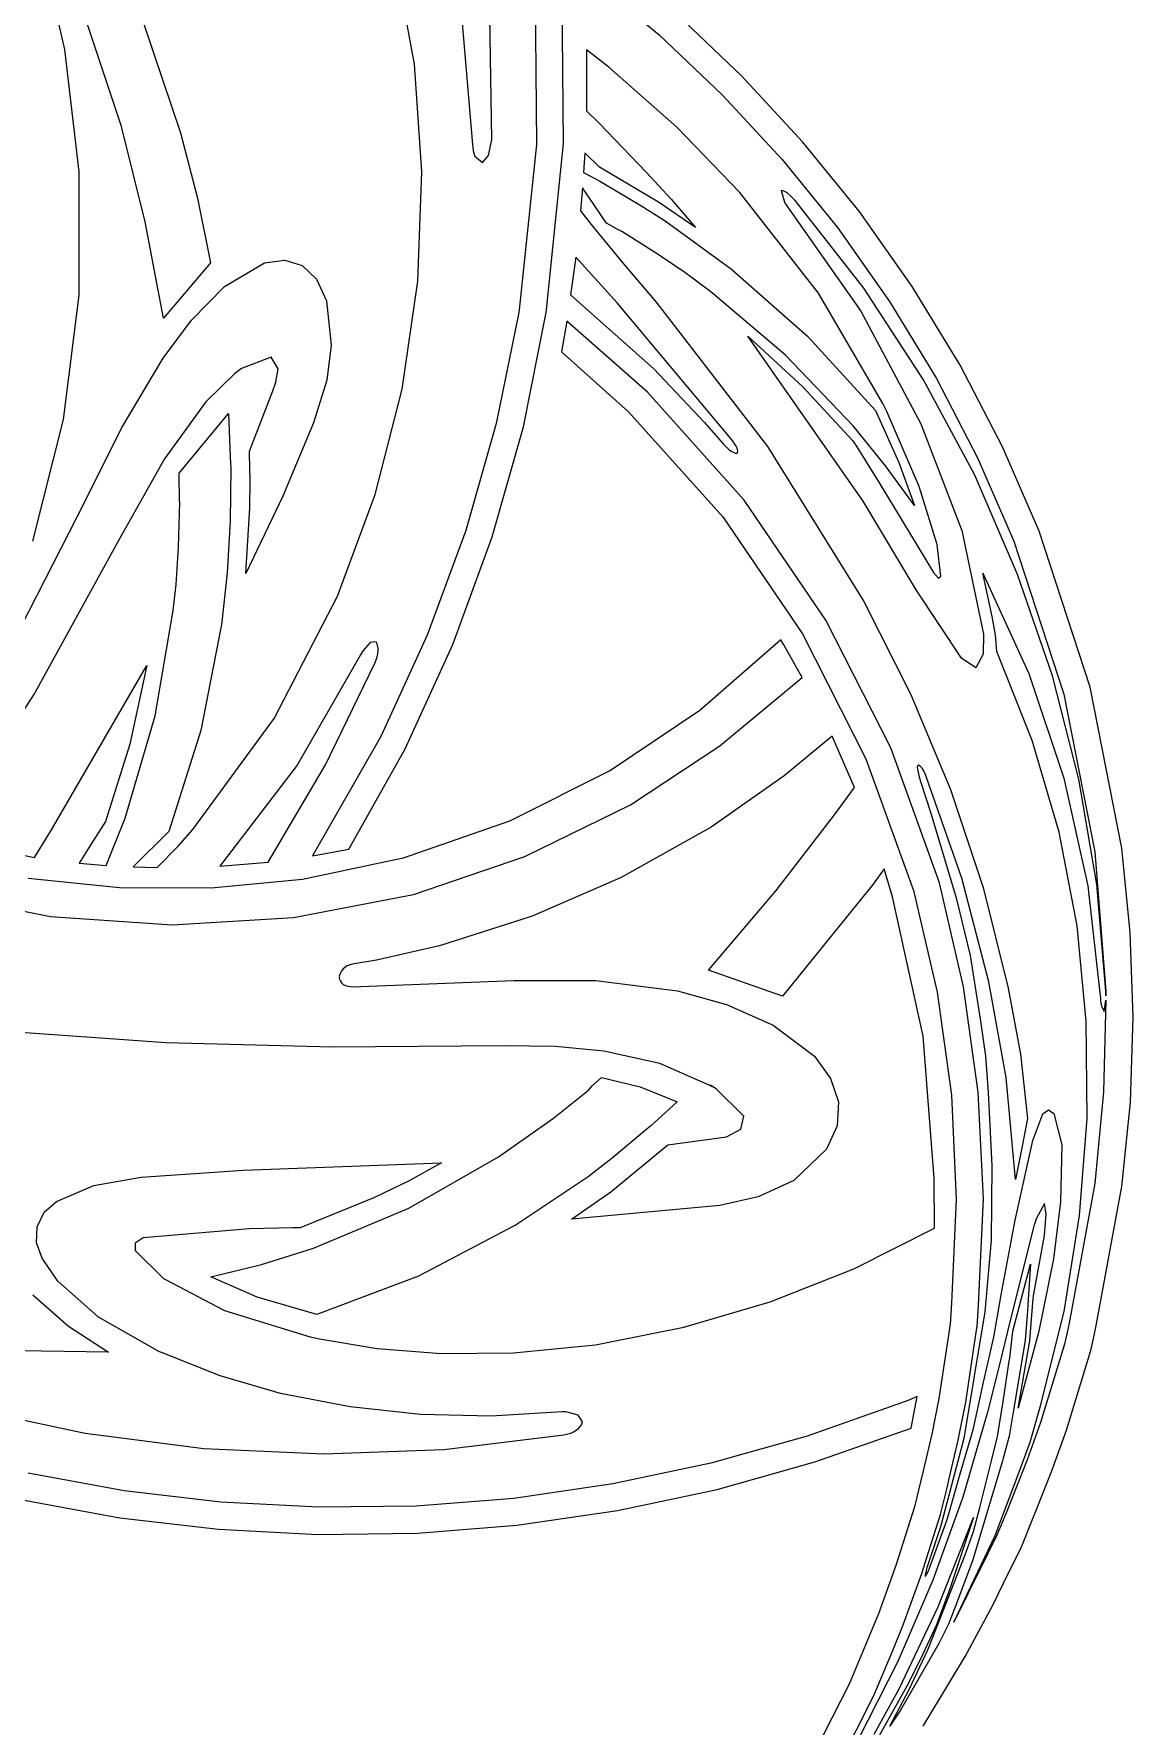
# Model space of a CAD drawing. Extents: x 0 to 238, y 0 to 238.
# Drawn here: x 127.91 to 158.21, y 82.84 to 129.48 of the extents above; entities that cross this region are included whole.
import ezdxf

# ---------------------------------------------------------------- set-up
doc = ezdxf.new("R2010")
doc.units = 0

msp = doc.modelspace()

# ---------------------------------------------------------------- linework, layer by layer
at = {"layer": 'Layer 1'}
for p, q in [((130.323868, 126.93069), (128.570218, 132.19758)), ((130.189287, 131.987533), (131.958, 126.759)), ((138.403603, 128.646325), (137.861001, 131.568921)), ((128.265983, 131.213946), (128.755274, 129.054926)), ((142.512767, 126.461615), (142.466, 131.068)), ((141.720646, 131.015888), (141.763583, 126.434235)), ((143.286767, 131.00111), (145.143785, 129.45394)), ((139.709242, 129.888743), (140.004, 126.438)), ((140.530542, 126.568799), (140.481645, 129.970318)), ((147.426321, 128.316356), (145.639718, 130.0126)), ((145.143785, 129.45394), (146.894805, 127.791429)), ((128.755274, 129.054926), (129.154676, 125.682046)), ((143.14505, 129.046463), (143.138816, 127.360383)), ((143.761, 128.566), (143.14505, 129.046463)), ((138.605359, 125.680641), (138.403603, 128.646325)), ((145.635598, 126.913736), (143.761, 128.566)), ((149.099283, 126.507934), (147.426321, 128.316356)), ((143.138816, 127.360383), (143.492669, 127.019845)), ((146.894805, 127.791429), (148.534473, 126.019002)), ((130.984181, 124.304877), (130.323868, 126.93069)), ((143.492669, 127.019845), (144.799359, 125.663485)), ((147.366884, 125.111865), (145.635598, 126.913736)), ((131.958, 126.759), (132.419015, 124.95199)), ((140.004, 126.438), (140.012529, 126.35941)), ((140.446702, 126.132642), (140.525055, 126.526263)), ((140.525055, 126.526263), (140.530542, 126.568799)), ((141.763583, 126.434235), (141.286306, 121.877308)), ((142.043183, 121.87899), (142.512767, 126.461615)), ((150.65314, 124.59287), (149.099283, 126.507934)), ((140.012529, 126.35941), (140.022999, 126.262969)), ((140.022999, 126.262969), (140.065984, 126.111275)), ((140.065984, 126.111275), (140.273279, 125.934697)), ((140.273279, 125.934697), (140.446702, 126.132642)), ((143.095221, 126.20733), (143.06226, 125.658549)), ((143.497593, 125.813334), (143.095221, 126.20733)), ((148.534473, 126.019002), (150.057437, 124.14208)), ((129.154676, 125.682046), (129.148127, 122.285606)), ((138.490821, 122.671453), (138.605359, 125.680641)), ((143.06226, 125.658549), (143.525468, 125.412657)), ((145.128373, 124.845177), (143.497593, 125.813334)), ((144.799359, 125.663485), (145.478738, 124.927058)), ((143.036354, 125.235385), (142.981002, 124.606967)), ((143.695737, 124.262938), (143.036354, 125.235385)), ((143.525468, 125.412657), (143.525668, 125.412457)), ((143.525668, 125.412457), (143.62251, 125.361194)), ((143.62251, 125.361194), (143.624404, 125.360096)), ((143.624404, 125.360096), (144.644124, 124.755859)), ((149.533543, 122.334801), (147.366884, 125.111865)), ((148.561705, 125.153484), (148.509643, 125.163906)), ((148.509643, 125.163906), (148.612818, 124.816288)), ((148.651065, 125.109203), (148.561705, 125.153484)), ((148.678889, 125.090952), (148.651065, 125.109203)), ((148.76127, 125.023134), (148.678889, 125.090952)), ((148.81328, 124.97556), (148.76127, 125.023134)), ((132.419015, 124.95199), (132.776658, 123.17196)), ((142.981002, 124.606967), (143.274665, 124.226137)), ((144.644124, 124.755859), (145.30791, 124.331346)), ((146.145253, 124.143505), (145.128373, 124.845177)), ((145.478738, 124.927058), (146.145253, 124.143505)), ((148.612818, 124.816288), (148.631818, 124.789161)), ((148.631818, 124.789161), (148.683679, 124.715157)), ((148.683679, 124.715157), (150.707654, 121.841289)), ((148.889763, 124.894029), (148.81328, 124.97556)), ((148.932, 124.849), (148.889763, 124.894029)), ((150.785282, 122.473095), (148.932, 124.849)), ((152.119329, 122.520073), (150.65314, 124.59287)), ((131.489848, 121.64495), (130.984181, 124.304877)), ((143.274665, 124.226137), (144.112771, 123.199087)), ((143.989849, 124.096684), (143.695737, 124.262938)), ((144.115963, 124.037542), (143.989849, 124.096684)), ((145.30791, 124.331346), (147.13746, 122.996226)), ((150.057437, 124.14208), (151.494346, 122.110757)), ((145.118223, 123.402195), (144.115963, 124.037542)), ((132.776658, 123.17196), (131.489848, 121.64495)), ((133.170397, 122.524477), (134.267807, 123.173938)), ((134.267807, 123.173938), (134.82725, 123.247705)), ((134.82725, 123.247705), (135.311095, 123.095895)), ((142.845252, 123.3255), (142.705575, 122.28623)), ((143.990792, 122.07375), (142.845252, 123.3255)), ((144.112771, 123.199087), (145.058985, 122.085817)), ((145.853953, 122.908767), (145.118223, 123.402195)), ((135.311095, 123.095895), (135.700926, 122.720397)), ((135.700926, 122.720397), (135.978327, 122.123098)), ((138.061963, 119.690781), (138.490821, 122.671453)), ((146.565, 122.373), (145.853953, 122.908767)), ((147.13746, 122.996226), (147.144092, 122.990889)), ((147.144092, 122.990889), (147.147682, 122.988047)), ((147.147682, 122.988047), (149.232445, 121.152437)), ((129.148127, 122.285606), (128.717793, 118.856872)), ((132.25495, 121.593056), (133.170397, 122.524477)), ((142.705575, 122.28623), (144.998135, 120.24904)), ((148.628534, 120.630479), (146.565, 122.373)), ((151.311864, 119.294395), (149.533543, 122.334801)), ((152.426695, 119.94617), (150.785282, 122.473095)), ((153.438303, 120.354115), (152.119329, 122.520073)), ((135.978327, 122.123098), (136.104988, 120.900618)), ((141.26955, 121.756932), (140.658077, 118.744775)), ((141.286306, 121.877308), (141.26955, 121.756932)), ((141.404975, 118.654397), (142.025979, 121.753477)), ((142.025979, 121.753477), (142.043234, 121.878891)), ((142.043234, 121.878891), (142.043183, 121.87899)), ((147.156272, 118.28794), (143.990792, 122.07375)), ((145.058985, 122.085817), (148.135002, 118.110981)), ((150.707654, 121.841289), (152.360829, 118.739257)), ((151.494346, 122.110757), (152.786979, 119.98813)), ((131.475437, 120.545227), (132.25495, 121.593056)), ((142.599121, 121.562659), (142.451801, 120.720466)), ((142.59922, 121.56306), (142.599121, 121.562659)), ((144.82317, 119.6049), (142.59922, 121.56306)), ((136.104988, 120.900618), (135.988049, 119.93979)), ((150.765974, 116.603281), (147.588984, 121.151251)), ((147.588984, 121.151251), (149.094603, 119.766041)), ((149.232445, 121.152437), (151.106382, 119.102057)), ((130.324775, 118.615118), (131.475437, 120.545227)), ((134.453362, 120.576828), (133.6352, 120.258033)), ((134.645448, 120.246863), (134.453362, 120.576828)), ((142.451801, 120.720466), (142.451702, 120.719868)), ((142.451702, 120.719868), (144.301352, 119.070278)), ((150.492527, 118.675977), (148.628534, 120.630479)), ((154.60566, 118.102818), (153.438303, 120.354115)), ((133.444709, 120.115415), (132.654654, 119.344031)), ((133.453537, 120.124141), (133.444709, 120.115415)), ((133.6352, 120.258033), (133.453537, 120.124141)), ((134.496197, 119.646173), (134.583215, 119.880296)), ((134.583215, 119.880296), (134.645448, 120.246863)), ((135.988049, 119.93979), (135.622329, 118.76339)), ((144.998135, 120.24904), (146.399, 118.774)), ((153.844382, 117.319843), (152.426695, 119.94617)), ((152.786979, 119.98813), (153.931021, 117.781863)), ((133.853369, 117.985223), (134.496197, 119.646173)), ((137.314689, 116.791597), (138.061963, 119.690781)), ((147.489991, 116.630057), (144.82317, 119.6049)), ((149.094603, 119.766041), (150.486424, 118.266531)), ((132.654654, 119.344031), (131.515929, 117.774685)), ((131.913823, 117.378768), (133.276473, 119.020318)), ((133.276473, 119.020318), (133.325298, 117.837438)), ((144.301352, 119.070278), (146.902182, 116.16894)), ((151.106382, 119.102057), (151.751155, 117.665547)), ((151.422269, 119.07543), (151.311864, 119.294395)), ((152.309442, 117.00731), (151.422269, 119.07543)), ((128.717793, 118.856872), (127.878077, 115.504816)), ((129.330377, 116.600047), (130.324775, 118.615118)), ((135.622329, 118.76339), (134.775248, 116.73737)), ((140.658077, 118.744775), (139.819017, 115.792596)), ((140.547597, 115.617112), (141.404975, 118.654397)), ((146.399, 118.774), (146.904993, 118.188107)), ((146.399, 118.774), (146.399, 118.774)), ((151.386632, 117.574227), (150.492527, 118.675977)), ((152.360829, 118.739257), (153.472049, 115.839427)), ((146.904993, 118.188107), (147.019039, 118.070971)), ((147.019039, 118.070971), (147.057636, 118.039057)), ((147.057636, 118.039057), (147.128248, 117.983256)), ((147.184195, 118.246951), (147.156272, 118.28794)), ((147.23147, 118.177784), (147.184195, 118.246951)), ((147.26543, 118.117794), (147.23147, 118.177784)), ((147.292506, 118.060399), (147.26543, 118.117794)), ((147.306917, 118.013175), (147.292506, 118.060399)), ((147.312304, 117.973381), (147.306917, 118.013175)), ((148.135002, 118.110981), (150.782755, 113.838907)), ((150.486424, 118.266531), (150.596428, 118.097085)), ((150.596428, 118.097085), (151.225744, 117.081555)), ((155.617, 115.774), (154.60566, 118.102818)), ((131.515929, 117.774685), (130.239249, 115.502915)), ((133.325298, 117.837438), (133.326195, 117.799789)), ((133.326195, 117.799789), (133.336866, 117.523827)), ((133.855861, 117.909227), (133.853369, 117.985223)), ((133.875112, 117.161339), (133.855861, 117.909227)), ((147.128248, 117.983256), (147.166943, 117.960368)), ((147.166943, 117.960368), (147.2205, 117.93334)), ((147.2205, 117.93334), (147.251765, 117.926708)), ((147.251765, 117.926708), (147.278096, 117.921122)), ((147.278096, 117.921122), (147.285524, 117.928153)), ((147.285524, 117.928153), (147.298241, 117.928751)), ((147.298241, 117.928751), (147.303476, 117.945506)), ((147.303476, 117.945506), (147.312304, 117.973381)), ((152.184047, 116.481467), (151.386632, 117.574227)), ((151.751155, 117.665547), (152.184047, 116.481467)), ((153.931021, 117.781863), (154.922157, 115.49962)), ((131.931276, 116.594755), (131.913823, 117.378768)), ((133.336866, 117.523827), (133.326046, 116.056807)), ((133.861148, 116.41693), (133.875112, 117.161339)), ((151.225744, 117.081555), (152.704784, 114.640145)), ((155.024735, 114.57864), (153.844382, 117.319843)), ((134.775248, 116.73737), (133.757378, 114.61017)), ((136.281383, 113.981621), (137.314689, 116.791597)), ((149.739, 113.328), (147.489991, 116.630057)), ((152.799131, 115.43392), (152.309442, 117.00731)), ((127.113967, 112.269047), (129.330377, 116.600047)), ((131.899611, 115.336325), (131.932823, 116.581095)), ((131.931078, 116.593061), (131.931276, 116.594755)), ((131.932823, 116.581095), (131.931078, 116.593061)), ((133.757378, 114.61017), (133.861148, 116.41693)), ((146.902182, 116.16894), (149.095512, 112.948478)), ((152.224164, 114.160893), (150.765974, 116.603281)), ((133.326046, 116.056807), (133.240724, 114.631477)), ((139.819017, 115.792596), (138.756563, 112.91326)), ((153.472049, 115.839427), (153.488254, 115.793348)), ((153.488254, 115.793348), (154.081202, 112.940188)), ((157.018826, 111.477122), (155.617, 115.774)), ((155.617, 115.774), (155.617, 115.774)), ((130.239249, 115.502915), (127.935569, 111.322865)), ((131.836929, 114.310075), (131.899611, 115.336325)), ((139.458223, 112.65511), (140.547597, 115.617112)), ((152.807062, 115.400409), (152.799131, 115.43392)), ((152.905148, 114.535226), (152.807062, 115.400409)), ((154.922157, 115.49962), (156.296447, 111.286534)), ((131.755697, 113.589655), (131.836929, 114.310075)), ((133.240724, 114.631477), (133.080303, 113.191437)), ((152.704784, 114.640145), (152.843806, 114.48291)), ((152.843806, 114.48291), (152.905148, 114.535226)), ((154.326518, 113.426925), (154.060829, 114.622175)), ((154.060829, 114.622175), (155.330868, 111.85144)), ((155.987742, 111.791376), (155.024735, 114.57864)), ((134.537383, 110.61291), (136.281383, 113.981621)), ((150.782755, 113.838907), (152.075495, 111.292485)), ((153.476914, 112.281451), (152.224164, 114.160893)), ((131.255112, 110.692018), (131.755697, 113.589655)), ((154.418805, 112.919385), (154.326518, 113.426925)), ((133.074518, 113.155683), (132.514508, 110.28505)), ((133.080303, 113.191437), (133.074518, 113.155683)), ((138.756563, 112.91326), (137.47491, 110.119632)), ((149.095512, 112.948478), (150.84375, 109.504417)), ((151.52865, 109.802777), (149.739, 113.328)), ((154.081202, 112.940188), (154.071324, 112.384075)), ((154.452765, 112.457472), (154.418805, 112.919385)), ((136.969456, 112.457033), (136.918043, 112.372908)), ((136.987357, 112.488049), (136.969456, 112.457033)), ((137.180073, 112.712206), (136.987357, 112.488049)), ((137.345, 112.731), (137.180073, 112.712206)), ((137.378569, 112.668327), (137.345, 112.731)), ((137.345, 112.731), (137.345, 112.731)), ((137.402055, 112.550691), (137.378569, 112.668327)), ((137.390035, 112.393659), (137.40365, 112.512743)), ((137.40365, 112.512743), (137.402055, 112.550691)), ((138.141229, 109.781877), (139.458223, 112.65511)), ((148.495, 112.784), (146.267146, 110.831023)), ((148.579782, 112.644633), (148.495, 112.784)), ((148.495, 112.784), (148.495, 112.784)), ((149.08637, 111.747037), (148.579782, 112.644633)), ((155.427981, 110.007803), (154.452765, 112.457472)), ((128.399084, 107.543589), (131.030084, 112.078099)), ((131.030084, 112.078099), (130.555836, 109.902207)), ((136.918043, 112.372908), (135.170077, 109.332544)), ((135.950799, 109.340711), (137.313093, 112.138344)), ((137.313093, 112.138344), (137.335781, 112.201175)), ((137.335781, 112.201175), (137.375476, 112.317764)), ((137.375476, 112.317764), (137.390035, 112.393659)), ((153.872365, 112.011667), (153.476914, 112.281451)), ((154.071324, 112.384075), (153.872365, 112.011667)), ((146.81922, 109.860005), (149.08637, 111.747037)), ((155.330868, 111.85144), (156.298175, 108.970005)), ((156.715545, 108.938859), (155.987742, 111.791376)), ((157.8933, 107.042759), (157.018826, 111.477122)), ((127.935569, 111.322865), (125.386099, 107.395485)), ((152.075495, 111.292485), (153.173233, 108.660413)), ((156.296447, 111.286534), (157.153577, 106.93865)), ((130.425157, 107.871015), (131.255112, 110.692018)), ((132.295503, 107.552891), (134.537383, 110.61291)), ((146.267146, 110.831023), (143.80795, 109.17881)), ((132.514508, 110.28505), (131.630238, 107.497183)), ((137.47491, 110.119632), (135.59654, 106.829042)), ((149.908751, 110.12421), (148.592671, 109.03358)), ((150.525, 108.71), (149.908751, 110.12421)), ((130.555836, 109.902207), (129.885204, 107.778609)), ((136.593769, 107.013847), (138.141229, 109.781877)), ((144.35718, 108.235437), (146.81922, 109.860005)), ((152.867005, 106.082716), (151.52865, 109.802777)), ((156.165855, 107.48261), (155.427981, 110.007803)), ((135.170077, 109.332544), (133.041823, 106.545118)), ((134.373413, 106.658464), (135.950799, 109.340711)), ((143.80795, 109.17881), (141.02455, 107.788625)), ((150.84375, 109.504417), (152.151, 105.87)), ((152.265287, 109.29925), (152.259753, 109.27332)), ((152.259753, 109.27332), (152.264441, 109.217767)), ((152.264441, 109.217767), (152.270274, 109.175234)), ((152.270573, 109.322988), (152.265287, 109.29925)), ((152.270274, 109.175234), (152.288226, 109.088814)), ((152.277705, 109.323138), (152.270573, 109.322988)), ((152.281656, 109.330667), (152.277705, 109.323138)), ((152.298561, 109.323736), (152.281656, 109.330667)), ((152.324441, 109.313164), (152.298561, 109.323736)), ((152.355508, 109.283443), (152.324441, 109.313164)), ((152.389318, 109.243997), (152.355508, 109.283443)), ((152.426467, 109.188681), (152.389318, 109.243997)), ((152.458641, 109.124005), (152.426467, 109.188681)), ((148.592671, 109.03358), (146.580461, 107.61867)), ((149.973836, 107.963073), (150.525, 108.71)), ((150.525, 108.71), (150.525, 108.71)), ((152.288226, 109.088814), (152.297952, 109.038748)), ((152.297952, 109.038748), (152.343629, 108.877678)), ((152.343629, 108.877678), (152.635396, 108.004317)), ((152.491096, 109.045265), (152.458641, 109.124005)), ((152.51294, 108.992255), (152.491096, 109.045265)), ((153.483798, 106.20983), (152.51294, 108.992255)), ((156.298175, 108.970005), (156.955891, 106.002555)), ((157.205002, 106.035932), (156.715545, 108.938859)), ((141.44468, 106.810465), (144.35718, 108.235437)), ((153.173233, 108.660413), (154.071794, 105.953861)), ((129.885204, 107.778609), (129.435509, 107.065369)), ((129.904054, 106.566655), (130.425157, 107.871015)), ((141.02455, 107.788625), (138.08782, 106.76123)), ((148.372499, 105.878275), (149.973836, 107.963073)), ((152.635396, 108.004317), (153.330227, 105.669267)), ((125.432623, 107.299693), (127.928143, 106.785219)), ((127.928143, 106.785219), (128.399084, 107.543589)), ((131.630238, 107.497183), (130.65375, 106.525493)), ((131.89004, 107.091828), (132.295503, 107.552891)), ((146.580461, 107.61867), (144.099551, 106.23049)), ((156.662237, 104.899072), (156.165855, 107.48261)), ((129.435509, 107.065369), (129.161392, 106.629438)), ((131.315679, 106.507792), (131.89004, 107.091828)), ((135.59654, 106.829042), (136.593769, 107.013847)), ((138.3749, 105.766597), (141.44468, 106.810465)), ((157.153577, 106.93865), (157.452975, 103.09744)), ((158.128656, 104.714703), (157.8933, 107.042759)), ((129.161392, 106.629438), (129.904054, 106.566655)), ((130.65375, 106.525493), (131.315679, 106.507792)), ((133.041823, 106.545118), (134.373413, 106.658464)), ((138.08782, 106.76123), (135.31904, 106.178789)), ((151.342135, 106.466888), (151.039096, 106.048607)), ((151.579551, 105.695104), (151.342135, 106.466888)), ((130.272169, 105.943038), (127.759691, 106.206044)), ((132.798357, 105.933607), (130.272169, 105.943038)), ((135.31904, 106.178789), (132.798357, 105.933607)), ((144.099551, 106.23049), (141.642923, 105.162416)), ((146.503636, 103.677653), (148.372499, 105.878275)), ((151.039096, 106.048607), (148.543426, 102.962367)), ((153.536161, 103.218765), (152.867005, 106.082716)), ((154.23288, 103.359685), (153.483798, 106.20983)), ((154.071794, 105.953861), (154.767, 103.184)), ((156.955891, 106.002555), (157.297159, 102.973775)), ((157.452975, 103.09744), (157.205002, 106.035932)), ((125.0739, 105.82469), (128.37494, 105.15746)), ((135.068158, 105.128227), (138.3749, 105.766597)), ((152.418418, 101.859545), (151.579551, 105.695104)), ((152.151, 105.87), (152.803706, 103.071966)), ((153.330227, 105.669267), (153.718787, 104.079377)), ((128.37494, 105.15746), (131.720598, 104.925243)), ((131.720598, 104.925243), (135.068158, 105.128227)), ((141.642923, 105.162416), (139.089471, 104.35267)), ((156.912975, 102.274372), (156.662237, 104.899072)), ((158.207884, 102.378729), (158.128656, 104.714703)), ((139.089471, 104.35267), (137.353671, 103.953241)), ((153.718787, 104.079377), (154.003476, 102.271817)), ((136.343277, 103.55859), (136.329067, 103.516257)), ((136.360382, 103.608854), (136.343277, 103.55859)), ((136.402021, 103.672035), (136.360382, 103.608854)), ((136.434982, 103.712776), (136.402021, 103.672035)), ((136.506689, 103.766382), (136.434982, 103.712776)), ((136.547281, 103.793461), (136.506689, 103.766382)), ((136.685313, 103.840592), (136.547281, 103.793461)), ((137.353671, 103.953241), (136.685313, 103.840592)), ((148.543426, 102.962367), (146.503636, 103.677653)), ((136.332256, 103.492073), (136.328023, 103.466792)), ((136.328023, 103.466792), (136.340237, 103.432333)), ((136.329067, 103.516257), (136.332256, 103.492073)), ((136.340237, 103.432333), (136.360275, 103.374787)), ((136.360275, 103.374787), (136.395482, 103.327213)), ((136.395482, 103.327213), (136.440313, 103.286175)), ((136.440313, 103.286175), (136.498208, 103.255007)), ((136.498208, 103.255007), (136.561189, 103.233118)), ((136.561189, 103.233118), (136.636635, 103.223392)), ((136.636635, 103.223392), (136.681167, 103.217658)), ((136.681167, 103.217658), (141.138677, 103.389796)), ((141.138677, 103.389796), (143.402609, 103.389961)), ((143.402609, 103.389961), (145.648587, 103.105409)), ((145.648587, 103.105409), (147.000486, 102.728922)), ((153.940796, 100.311788), (153.536161, 103.218765)), ((154.704417, 100.719955), (154.23288, 103.359685)), ((154.767, 103.184), (155.105443, 101.36293)), ((157.453528, 103.05901), (157.453127, 103.093317)), ((157.453127, 103.093317), (157.457, 102.969)), ((147.000486, 102.728922), (148.283927, 102.161337)), ((152.803706, 103.071966), (153.197982, 100.231992)), ((157.297159, 102.973775), (157.303992, 102.905706)), ((157.303992, 102.905706), (157.312459, 102.821432)), ((157.312459, 102.821432), (157.3338, 102.690283)), ((157.3338, 102.690283), (157.406656, 102.541182)), ((157.456222, 102.853695), (157.389984, 100.321316)), ((157.406656, 102.541182), (157.456222, 102.853695)), ((157.45657, 102.9693), (157.453528, 103.05901)), ((157.457, 102.969), (157.45657, 102.9693)), ((148.283927, 102.161337), (149.424277, 101.303283)), ((154.003476, 102.271817), (154.138762, 101.311241)), ((156.936624, 99.589731), (156.912975, 102.274372)), ((158.13098, 100.042678), (158.207884, 102.378729)), ((131.553433, 101.673343), (126.213891, 102.053372)), ((152.728721, 97.945604), (152.418418, 101.859545)), ((136.139978, 101.555644), (131.553433, 101.673343)), ((140.871273, 101.590164), (136.139978, 101.555644)), ((142.287933, 101.56977), (140.871273, 101.590164)), ((143.624703, 101.444463), (142.287933, 101.56977)), ((145.16473, 101.10671), (143.624703, 101.444463)), ((149.424277, 101.303283), (149.870806, 100.696193)), ((154.138762, 101.311241), (154.212117, 100.319448)), ((155.105443, 101.36293), (155.296084, 99.59287)), ((146.609163, 100.474748), (145.16473, 101.10671)), ((142.235639, 99.601388), (143.198659, 100.369929)), ((143.198659, 100.369929), (143.298001, 100.488014)), ((143.298001, 100.488014), (143.559801, 100.722137)), ((143.559801, 100.722137), (144.626289, 100.460875)), ((144.626289, 100.460875), (145.643121, 100.046498)), ((146.712386, 100.410272), (146.546684, 100.511026)), ((146.546684, 100.511026), (146.609163, 100.474748)), ((147.477637, 99.650906), (146.712386, 100.410272)), ((149.870806, 100.696193), (150.085295, 100.049403)), ((154.07921, 97.38005), (153.940796, 100.311788)), ((154.212117, 100.319448), (154.312848, 98.286188)), ((154.963325, 97.910175), (154.704417, 100.719955)), ((157.389984, 100.321316), (157.156, 97.7989)), ((145.643121, 100.046498), (144.90511, 99.382774)), ((150.085295, 100.049403), (150.051879, 99.38913)), ((153.197982, 100.231992), (153.332175, 97.367922)), ((155.719024, 99.717755), (155.875446, 99.832495)), ((155.875446, 99.832495), (156.019539, 99.725484)), ((157.89794, 97.714389), (158.13098, 100.042678)), ((140.719399, 98.536738), (142.235639, 99.601388)), ((144.904563, 99.382624), (144.81899, 99.304534)), ((144.90511, 99.382774), (144.904563, 99.382624)), ((147.399247, 99.292066), (147.477637, 99.650906)), ((150.051879, 99.38913), (149.754691, 98.741593)), ((155.296084, 99.59287), (155.150672, 98.82732)), ((155.442365, 98.984517), (155.719024, 99.717755)), ((156.019539, 99.725484), (156.241476, 98.86838)), ((156.733501, 96.917482), (156.936624, 99.589731)), ((144.817147, 99.303187), (143.853427, 98.492758)), ((144.81899, 99.304534), (144.817147, 99.303187)), ((145.380751, 98.859573), (146.998221, 99.086067)), ((146.998221, 99.086067), (147.018716, 99.089507)), ((147.018716, 99.089507), (147.399247, 99.292066)), ((154.956717, 96.785757), (155.442365, 98.984517)), ((138.247384, 97.121284), (140.719399, 98.536738)), ((143.853427, 98.492758), (143.189805, 97.978533)), ((143.811851, 97.573273), (145.380751, 98.859573)), ((149.754691, 98.741593), (148.859141, 97.883291)), ((155.150672, 98.82732), (154.963325, 97.910175)), ((156.241476, 98.86838), (156.209421, 97.290006)), ((129.562055, 97.739446), (130.869755, 97.973972)), ((130.869755, 97.973972), (133.687065, 98.161269)), ((133.687065, 98.161269), (139.149285, 98.371107)), ((139.149285, 98.371107), (138.257873, 97.875037)), ((143.189805, 97.978533), (141.175845, 96.644853)), ((154.312848, 98.286188), (154.293118, 96.240182)), ((128.537055, 97.30172), (129.562055, 97.739446)), ((138.257873, 97.875037), (137.304228, 97.416565)), ((142.728201, 96.811361), (143.811851, 97.573273)), ((148.859141, 97.883291), (147.87311, 97.431821)), ((152.731315, 96.569084), (152.728721, 97.945604)), ((157.15573, 97.79893), (156.445882, 93.94764)), ((157.156, 97.7989), (157.15573, 97.79893)), ((157.174577, 93.783599), (157.89794, 97.714389)), ((128.199662, 97.008556), (128.537055, 97.30172)), ((137.304228, 97.416565), (135.256258, 96.580852)), ((135.620399, 96.019778), (138.247384, 97.121284)), ((146.815511, 97.191892), (142.728201, 96.811361)), ((147.87311, 97.431821), (146.815511, 97.191892)), ((153.332175, 97.367922), (153.20463, 94.4976)), ((153.949705, 94.441816), (154.07921, 97.38005)), ((155.7653, 97.243031), (155.535814, 96.824549)), ((155.809781, 96.956248), (155.7653, 97.243031)), ((156.209421, 97.290006), (156.012789, 95.7236)), ((127.983212, 96.159949), (128.004588, 96.606404)), ((128.004588, 96.606404), (128.199662, 97.008556)), ((133.843295, 96.550434), (130.928555, 96.297112)), ((135.051955, 96.572625), (133.843295, 96.550434)), ((135.256258, 96.580852), (135.051955, 96.572625)), ((141.163809, 96.63773), (138.513125, 95.244998)), ((141.168, 96.64027), (141.163809, 96.63773)), ((141.175845, 96.644853), (141.168, 96.64027)), ((150.513897, 95.448105), (152.731315, 96.569084)), ((154.573742, 94.728967), (154.956717, 96.785757)), ((155.483555, 96.658547), (154.814895, 94.025797)), ((155.485948, 96.668218), (155.483555, 96.658547)), ((155.535814, 96.824549), (155.485948, 96.668218)), ((155.760714, 96.367025), (155.78744, 96.6006)), ((155.78744, 96.6006), (155.809781, 96.956248)), ((156.305308, 94.271953), (156.733501, 96.917482)), ((128.13897, 95.741), (127.983212, 96.159949)), ((130.928555, 96.297112), (130.707185, 96.157573)), ((130.707185, 96.157573), (130.707747, 95.954232)), ((154.293118, 96.240182), (154.120001, 94.261738)), ((155.458274, 94.702135), (155.760714, 96.367025)), ((128.574455, 95.107496), (128.13897, 95.741)), ((130.707747, 95.954232), (131.488404, 95.183396)), ((134.183449, 95.567094), (135.620399, 96.019778)), ((156.012789, 95.7236), (155.606725, 93.73313)), ((131.488404, 95.183396), (131.521667, 95.161354)), ((131.521667, 95.161354), (133.169407, 94.299761)), ((132.785639, 95.223065), (134.183449, 95.567094)), ((134.066359, 94.669597), (132.785639, 95.223065)), ((138.513125, 95.244998), (135.710659, 94.19048)), ((148.20855, 94.535126), (150.513897, 95.448105)), ((154.894983, 93.727087), (155.381181, 95.577877)), ((155.381181, 95.577877), (155.303853, 94.462117)), ((127.885322, 94.72832), (128.868387, 93.863976)), ((129.692555, 94.11655), (128.574455, 95.107496)), ((154.371434, 93.562287), (154.573742, 94.728967)), ((155.453087, 94.631524), (155.458274, 94.702135)), ((133.169407, 94.299761), (135.526897, 93.571659)), ((135.710659, 94.19048), (134.066359, 94.669597)), ((145.82985, 93.835166), (148.20855, 94.535126)), ((153.20463, 94.4976), (153.162144, 93.917004)), ((154.120001, 94.261738), (153.541561, 90.768618)), ((153.906373, 93.84915), (153.949705, 94.441816)), ((155.301109, 94.426363), (155.282807, 94.168412)), ((155.303853, 94.462117), (155.301109, 94.426363)), ((155.399033, 93.939027), (155.453087, 94.631524)), ((155.653745, 91.667472), (156.305308, 94.271953)), ((128.868387, 93.863976), (129.967642, 93.15324)), ((131.376395, 93.161607), (129.692555, 94.11655)), ((143.392375, 93.353244), (145.82985, 93.835166)), ((153.162144, 93.917004), (152.872866, 91.988614)), ((153.594309, 91.775499), (153.90313, 93.820129)), ((153.90313, 93.820129), (153.906373, 93.84915)), ((154.814895, 94.025797), (154.520983, 92.810847)), ((155.282807, 94.168412), (155.230596, 93.482748)), ((155.359787, 93.464299), (155.399033, 93.939027)), ((156.445882, 93.94764), (156.388026, 93.690536)), ((157.116831, 93.526636), (157.174577, 93.783599)), ((135.526897, 93.571659), (135.788745, 93.514314)), ((135.788745, 93.514314), (137.370855, 93.248009)), ((141.127739, 93.134034), (143.392375, 93.353244)), ((154.085498, 92.321077), (154.371434, 93.562287)), ((154.805519, 92.982134), (154.894983, 93.727087)), ((155.606725, 93.73313), (155.042236, 91.60697)), ((155.230596, 93.482748), (155.122036, 92.80581)), ((155.324681, 93.25167), (155.359787, 93.464299)), ((156.313777, 93.374631), (155.652347, 91.212531)), ((156.350827, 93.531961), (156.313777, 93.374631)), ((156.388026, 93.690536), (156.350827, 93.531961)), ((157.039387, 93.19682), (157.077236, 93.357989)), ((157.077236, 93.357989), (157.116831, 93.526636)), ((129.967642, 93.15324), (126.619441, 93.19866)), ((131.427161, 93.138967), (131.376395, 93.161607)), ((133.043734, 92.49429), (131.427161, 93.138967)), ((137.370855, 93.248009), (139.135542, 93.110102)), ((139.135542, 93.110102), (141.127739, 93.134034)), ((154.628594, 91.791127), (154.804074, 92.969567)), ((154.804074, 92.969567), (154.805321, 92.980537)), ((154.805321, 92.980537), (154.805519, 92.982134)), ((155.042236, 91.60697), (155.324681, 93.25167)), ((156.368833, 91.001552), (157.032108, 93.169492)), ((157.032108, 93.169492), (157.039387, 93.19682)), ((134.714501, 92.006997), (133.043734, 92.49429)), ((154.520983, 92.810847), (154.198296, 91.493027)), ((155.122036, 92.80581), (154.903032, 91.49572)), ((136.632717, 91.640817), (134.714501, 92.006997)), ((152.258138, 91.925416), (152.023366, 91.83092)), ((152.086, 91.0537), (152.258138, 91.925416)), ((152.872866, 91.988614), (152.85332, 91.871879)), ((153.807543, 91.046087), (154.085498, 92.321077)), ((126.100726, 91.604678), (129.327028, 90.915586)), ((138.571323, 91.434717), (136.632717, 91.640817)), ((140.520325, 91.389342), (138.571323, 91.434717)), ((142.469731, 91.505339), (140.520325, 91.389342)), ((142.57176, 91.501851), (142.469731, 91.505339)), ((142.608661, 91.500504), (142.57176, 91.501851)), ((142.915501, 91.414983), (142.608661, 91.500504)), ((151.8239, 91.753227), (149.221229, 90.838445)), ((152.023366, 91.83092), (151.8239, 91.753227)), ((152.85332, 91.871879), (152.661635, 90.893599)), ((153.388609, 90.721019), (153.594309, 91.775499)), ((154.198296, 91.493027), (153.516133, 89.153438)), ((154.472012, 90.826261), (154.628594, 91.791127)), ((154.903032, 91.49572), (154.788238, 90.835885)), ((155.36771, 90.665862), (155.653745, 91.667472)), ((142.708585, 90.921016), (142.781491, 90.953629)), ((142.781491, 90.953629), (142.888701, 91.015154)), ((142.888701, 91.015154), (142.920028, 91.042281)), ((143.03452, 91.228781), (142.915501, 91.414983)), ((142.920028, 91.042281), (143.003303, 91.1474)), ((143.003303, 91.1474), (143.03452, 91.228781)), ((149.439526, 90.123998), (152.086, 91.0537)), ((152.086, 91.0537), (152.086, 91.0537)), ((153.441126, 89.793887), (153.807543, 91.046087)), ((155.652347, 91.212531), (155.284533, 90.183091)), ((155.976683, 89.902392), (156.368833, 91.001552)), ((129.327028, 90.915586), (132.599151, 90.494763)), ((132.599151, 90.494763), (135.900262, 90.345083)), ((139.213534, 90.469421), (142.522135, 90.87065)), ((142.522135, 90.87065), (142.588607, 90.888602)), ((142.588607, 90.888602), (142.708585, 90.921016)), ((149.221229, 90.838445), (146.567929, 90.093414)), ((152.661635, 90.893599), (152.420829, 89.877869)), ((153.541561, 90.768618), (152.902328, 88.332138)), ((153.147803, 89.705299), (153.388609, 90.721019)), ((154.308651, 90.15805), (154.472012, 90.826261)), ((154.788238, 90.835885), (154.619751, 90.187223)), ((155.026523, 89.751361), (155.36771, 90.665862)), ((135.900262, 90.345083), (139.213534, 90.469421)), ((146.567929, 90.093414), (143.872289, 89.520177)), ((146.741618, 89.366834), (149.439526, 90.123998)), ((154.610974, 90.154558), (153.791966, 87.423368)), ((153.983224, 88.86706), (154.308651, 90.15805)), ((154.619751, 90.187223), (154.610974, 90.154558)), ((155.284533, 90.183091), (154.872336, 89.139591)), ((130.39825, 89.326968), (127.755893, 89.812903)), ((152.352113, 89.580066), (152.183214, 88.887671)), ((152.420829, 89.877869), (152.352113, 89.580066)), ((153.080533, 89.413829), (153.147803, 89.705299)), ((153.085377, 88.540847), (153.441126, 89.793887)), ((154.402894, 88.095591), (155.026523, 89.751361)), ((155.564489, 88.858892), (155.976683, 89.902392)), ((133.066569, 89.013513), (130.39825, 89.326968)), ((141.1426, 89.120777), (138.447214, 88.909142)), ((143.872289, 89.520177), (141.1426, 89.120777)), ((144.000699, 88.784284), (146.741618, 89.366834)), ((153.516133, 89.153438), (152.691307, 86.862731)), ((152.898782, 88.673013), (153.080533, 89.413829)), ((154.872336, 89.139591), (154.694762, 88.697823)), ((127.59644, 89.08316), (130.28657, 88.588415)), ((135.752381, 88.873813), (133.066569, 89.013513)), ((138.447214, 88.909142), (135.752381, 88.873813)), ((141.225191, 88.378421), (144.000699, 88.784284)), ((152.183214, 88.887671), (151.868158, 87.899668)), ((152.577842, 87.665763), (152.898782, 88.673013)), ((153.806497, 88.208822), (153.983224, 88.86706)), ((154.694762, 88.697823), (154.454755, 88.109847)), ((155.389706, 88.423658), (155.564489, 88.858892)), ((130.28657, 88.588415), (133.003133, 88.26927)), ((133.003133, 88.26927), (135.737507, 88.127024)), ((135.737507, 88.127024), (138.481068, 88.162975)), ((138.481068, 88.162975), (141.225191, 88.378421)), ((152.902328, 88.332138), (152.593255, 87.425816)), ((152.641467, 87.326497), (153.085377, 88.540847)), ((152.82951, 86.116948), (153.810483, 88.593168)), ((153.810483, 88.593168), (153.152595, 86.626588)), ((153.578258, 87.559562), (153.806497, 88.208822)), ((155.135737, 87.80277), (155.389706, 88.423658)), ((151.868158, 87.899668), (151.666795, 87.270652)), ((153.263694, 85.705541), (154.402894, 88.095591)), ((154.454755, 88.109847), (153.965613, 87.114168)), ((154.633032, 86.778659), (155.128803, 87.787959)), ((155.128803, 87.787959), (155.135737, 87.80277)), ((151.666795, 87.270652), (151.188228, 85.934182)), ((152.380419, 87.048617), (152.577842, 87.665763)), ((152.540395, 87.261306), (152.525886, 87.21104)), ((152.593255, 87.425816), (152.540395, 87.261306)), ((152.551358, 84.947562), (153.578258, 87.559562)), ((152.591153, 87.194451), (152.622668, 87.277477)), ((152.622668, 87.277477), (152.641467, 87.326497)), ((153.791966, 87.423368), (153.338283, 86.226728)), ((152.691307, 86.862731), (151.726393, 84.627419)), ((151.872481, 85.633957), (152.380419, 87.048617)), ((152.47582, 86.996122), (152.473325, 86.974182)), ((152.473325, 86.974182), (152.476616, 86.97423)), ((152.478462, 87.022052), (152.47582, 86.996122)), ((152.476616, 86.97423), (152.477017, 86.966153)), ((152.477017, 86.966153), (152.484637, 86.975079)), ((152.490628, 87.0787), (152.478462, 87.022052)), ((152.484637, 86.975079), (152.497653, 86.98954)), ((152.500853, 87.12188), (152.490628, 87.0787)), ((152.497653, 86.98954), (152.515904, 87.02256)), ((152.525886, 87.21104), (152.500853, 87.12188)), ((152.515904, 87.02256), (152.537545, 87.067041)), ((152.537545, 87.067041), (152.563625, 87.12738)), ((152.563625, 87.12738), (152.591153, 87.194451)), ((153.965613, 87.114168), (153.655793, 86.4863)), ((154.328297, 86.161312), (154.633032, 86.778659)), ((153.152595, 86.626588), (152.784182, 85.633745)), ((153.655793, 86.4863), (153.263694, 85.705541)), ((151.188228, 85.934182), (150.890673, 85.211468)), ((151.75584, 83.868668), (152.82951, 86.116948)), ((153.338283, 86.226728), (153.117, 85.6552)), ((153.578405, 84.761112), (154.328297, 86.161312)), ((151.582258, 84.928298), (151.872481, 85.633957)), ((152.784182, 85.633745), (152.338675, 84.667036)), ((153.11725, 85.65523), (152.857295, 85.117518)), ((153.117, 85.6552), (153.11725, 85.65523)), ((150.890673, 85.211468), (150.38352, 83.995918)), ((151.064194, 83.687318), (151.582258, 84.928298)), ((152.033097, 83.856492), (152.551358, 84.947562)), ((152.857295, 85.117518), (152.112839, 83.824178)), ((151.726393, 84.627419), (150.623966, 82.454017)), ((152.338675, 84.667036), (151.975348, 83.947212)), ((153.121488, 83.997606), (153.578405, 84.761112)), ((150.38352, 83.995918), (149.430473, 82.127868)), ((152.434131, 82.859406), (153.121488, 83.997606)), ((150.089848, 81.776584), (151.054316, 83.666324)), ((151.054316, 83.666324), (151.064194, 83.687318)), ((151.074116, 82.621408), (151.75584, 83.868668)), ((151.975348, 83.947212), (151.087, 82.3632)), ((151.499133, 82.844902), (152.033097, 83.856492)), ((152.112839, 83.824178), (151.800924, 83.284722)), ((151.800924, 83.284722), (151.499133, 82.844902)), ((152.421115, 82.839809), (152.434131, 82.859406))]:
    msp.add_line(p, q, dxfattribs=at)

doc.saveas('drawing.dxf')
